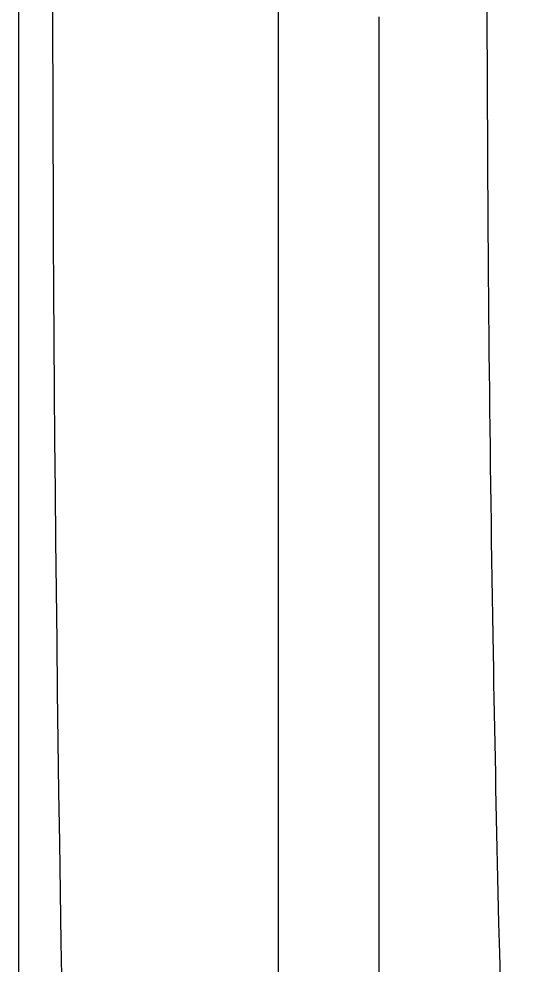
# Model space of a CAD drawing. Extents: x 528 to 612, y 649 to 778.
# Drawn here: x 528.21 to 531.94, y 695.28 to 702.31 of the extents above; entities that cross this region are included whole.
import ezdxf

# ---------------------------------------------------------------- set-up
doc = ezdxf.new("R2010")
doc.units = 0
doc.header["$MEASUREMENT"] = 0
doc.layers.add('1', color=4, linetype='Continuous')

# ---------------------------------------------------------------- blocks, each defined once
blk = doc.blocks.new('2010JETSETTER')
at = {"layer": '1', "color": 3, "linetype": 'Continuous'}
blk.add_line((1.9264, 53.0524), (1.9264, 12.0558), dxfattribs=at)
at = {"layer": '1', "color": 4, "linetype": 'Continuous'}
blk.add_lwpolyline([(12, 65.1082), (72.1125, 65.1082, -0.414214), (84.1125, 53.1082), (84.1125, 12, -0.414214), (72.1125, 0), (12, 0, -0.414214), (0, 12), (0, 53.1082, -0.414214)], format="xyb", close=True, dxfattribs=at)
at = {"layer": '1', "color": 3, "linetype": 'Continuous'}
for points in [[(0.3211, 24.721), (0.3148, 25.0938), (0.3087, 25.4665), (0.3029, 25.8393), (0.2975, 26.2122), (0.2923, 26.585), (0.2875, 26.9579), (0.283, 27.3308), (0.2788, 27.7038), (0.2749, 28.0767), (0.2713, 28.4497), (0.268, 28.8228), (0.2651, 29.1959), (0.2624, 29.569), (0.2601, 29.9421), (0.2581, 30.3152), (0.2563, 30.6884), (0.2549, 31.0616), (0.2538, 31.4348), (0.2531, 31.8081), (0.2526, 32.1813)], [(2.6764, 14.3969), (2.6764, 15.5684), (2.6764, 16.7398), (2.6764, 17.9112), (2.6764, 19.0827), (2.6764, 20.2541), (2.6764, 21.4255), (2.6764, 22.5969), (2.6764, 23.7684), (2.6764, 24.9398), (2.6764, 26.1112), (2.6764, 27.2827), (2.6764, 28.4541), (2.6764, 29.6255), (2.6764, 30.7969), (2.6764, 31.9684)], [(3.4883, 35.2517), (3.4861, 34.9906), (3.4842, 34.7296), (3.4824, 34.4685), (3.4809, 34.2074), (3.4796, 33.9463), (3.4785, 33.6853), (3.4777, 33.4242), (3.4771, 33.1631), (3.4766, 32.902), (3.4765, 32.641), (3.4765, 32.3799), (3.4768, 32.1188), (3.4772, 31.8577), (3.4779, 31.5966), (3.4789, 31.3356), (3.48, 31.0745), (3.4814, 30.8134), (3.483, 30.5523), (3.4868, 30.0302)], [(3.4868, 30.0302), (3.488, 29.8906), (3.4892, 29.7509), (3.4906, 29.6113), (3.4919, 29.4716), (3.4934, 29.332), (3.4949, 29.1924), (3.4964, 29.0528), (3.498, 28.9131), (3.4997, 28.7735), (3.5015, 28.6339), (3.5033, 28.4942), (3.5052, 28.3546), (3.5071, 28.215), (3.5091, 28.0754), (3.5112, 27.9358), (3.5133, 27.7961), (3.5155, 27.6565), (3.5178, 27.5169), (3.5225, 27.2377)], [(3.5225, 27.2377), (3.5244, 27.1265), (3.5264, 27.0153), (3.5285, 26.9041), (3.5305, 26.7929), (3.5326, 26.6817), (3.5348, 26.5706), (3.537, 26.4594), (3.5392, 26.3482), (3.5415, 26.237), (3.5438, 26.1258), (3.5461, 26.0147), (3.5485, 25.9035), (3.551, 25.7923), (3.5534, 25.6811), (3.5559, 25.57), (3.5585, 25.4588), (3.5611, 25.3476), (3.5637, 25.2365), (3.5691, 25.0141)], [(3.5691, 25.0141), (3.574, 24.818), (3.579, 24.622), (3.5841, 24.4259), (3.5894, 24.2299), (3.5948, 24.0338), (3.6003, 23.8378), (3.6059, 23.6417), (3.6117, 23.4457), (3.6175, 23.2496), (3.6236, 23.0536), (3.6297, 22.8576), (3.6359, 22.6616), (3.6423, 22.4656), (3.6488, 22.2696), (3.6555, 22.0736), (3.6622, 21.8776), (3.6691, 21.6816), (3.6761, 21.4856), (3.6905, 21.0937)]]:
    blk.add_lwpolyline(points, dxfattribs=at)

msp = doc.modelspace()

# ---------------------------------------------------------------- block references
at = {"layer": '1'}
msp.add_blockref('2010JETSETTER', (528.2128, 670.3522), dxfattribs=at)

doc.saveas('drawing.dxf')
